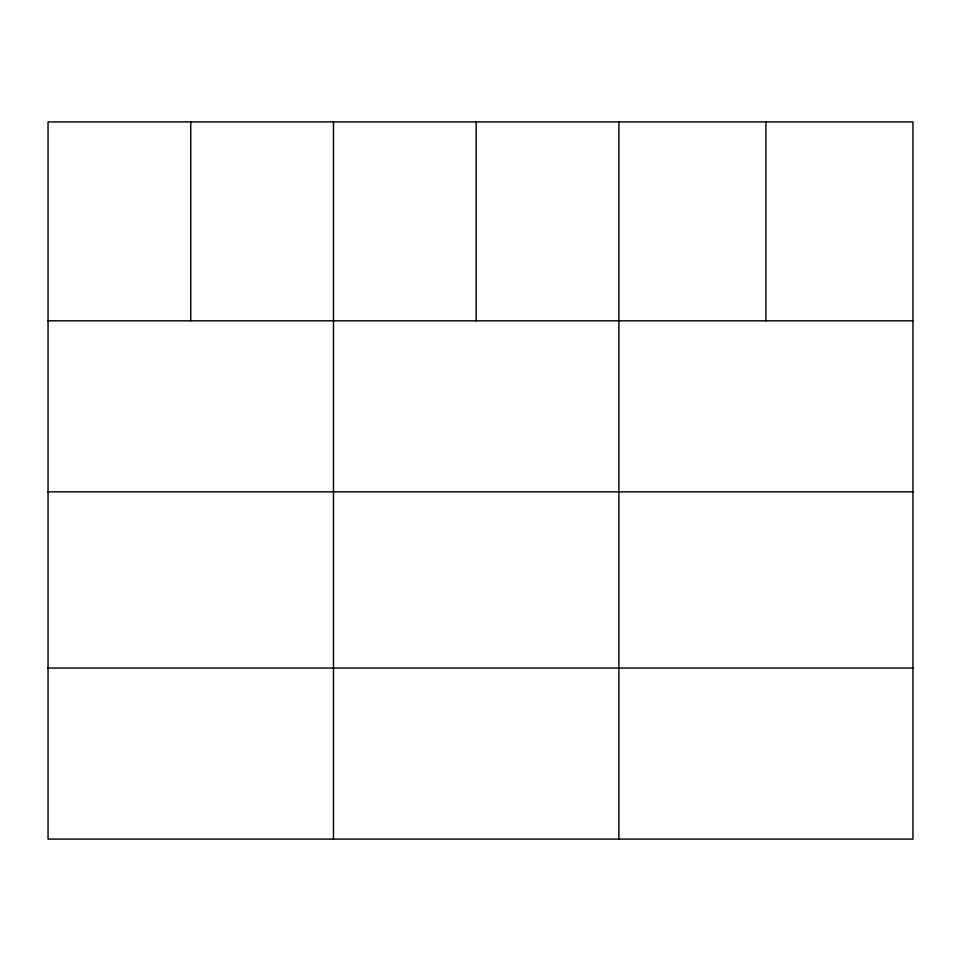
<?xml version="1.0" encoding="UTF-8"?>
<svg xmlns="http://www.w3.org/2000/svg" width="961" height="961" viewBox="0 0 961 961"><rect width="100%" height="100%" fill="white"/><g stroke="black" fill="none" stroke-linecap="round" stroke-linejoin="round"><path stroke-width="1.44" d="M912.95 491.852L912.95 121.915L48.05 121.915L48.05 839.085L912.95 839.085L912.95 491.852L48.05 491.852M48.05 320.818L912.95 320.818M48.05 668.051L912.95 668.051M765.917 121.915L765.917 320.818M618.884 121.915L618.884 839.085M476.175 121.915L476.175 320.818M333.467 121.915L333.467 839.085M190.758 121.915L190.758 320.818"/></g></svg>
